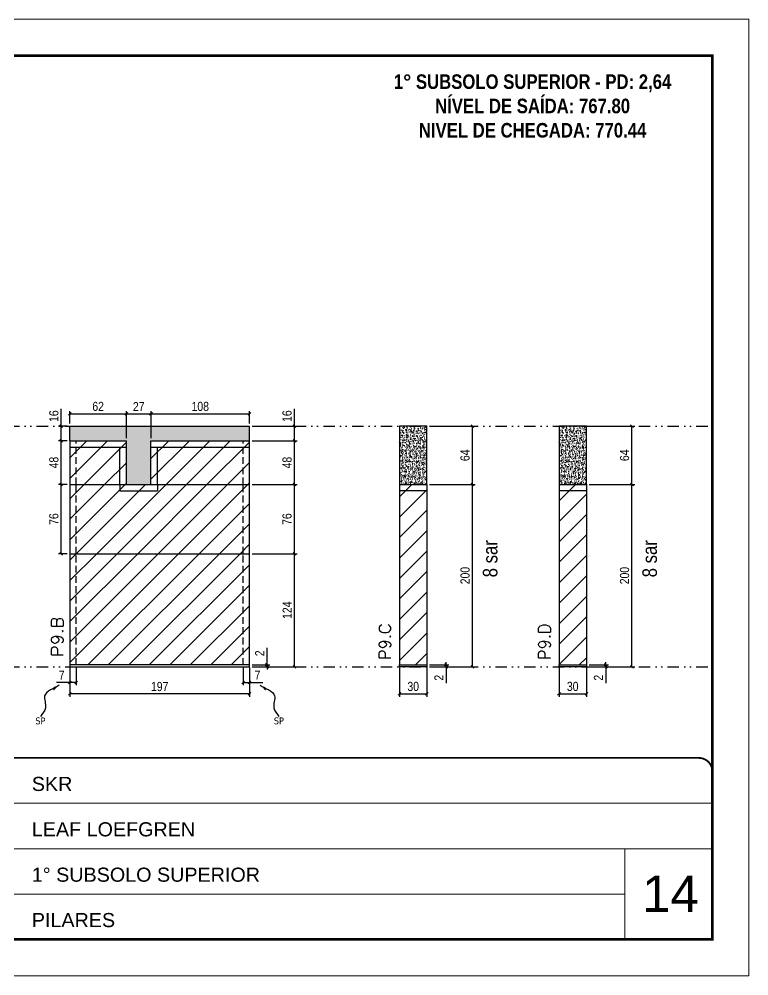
# Model space of a CAD drawing. Extents: x 14400 to 27878, y -21631 to 6985.
# Drawn here: x 16697 to 17497, y 2489 to 3539 of the extents above; entities that cross this region are included whole.
import ezdxf

# ---------------------------------------------------------------- set-up
doc = ezdxf.new("R2010")
doc.units = 0
for name, pattern in [('CONTINUO', [0]), ('DASHED', [0.75, 0.5, -0.25]), ('DIVIDE2', [0.625, 0.25, -0.125, 0, -0.125, 0, -0.125]), ('HIDDEN', [0.375, 0.25, -0.125])]:
    doc.linetypes.add(name, pattern=pattern)
for name, color, linetype, lineweight in [('CARIMBO', 255, 'Continuous', 9), ('Folhas', 255, 'Continuous', 9), ('Hachura', 251, 'Continuous', 9), ('SARRAFO DE PRESSAO', 251, 'DASHED', 9), ('Texto Seção', 7, 'Continuous', 15)]:
    doc.layers.add(name, color=color, linetype=linetype, lineweight=lineweight)
for name, color, linetype in [('COTA', 241, 'Continuous'), ('NOMENCLATURA', 7, 'Continuous'), ('Nível', 160, 'Continuous'), ('Painéis', 200, 'Continuous'), ('SARR_2.2x7', 40, 'Continuous'), ('Sarrafo de Pressão', 42, 'HIDDEN'), ('texto', 7, 'Continuous')]:
    doc.layers.add(name, color=color, linetype=linetype)
doc.styles.add('ARIAL', font='arial.ttf')
doc.styles.add('ARIAL_NARROW', font='ARIALN.TTF', dxfattribs={"height": 0.2})
doc.styles.add('COTA TECNICA', font='techl___.ttf', dxfattribs={"height": 10})
doc.styles.add('COTA TECNICA-50', font='techl___.ttf', dxfattribs={"height": 10})
doc.styles.add('REGUA-120', font='ROMANS.shx', dxfattribs={"height": 15})
doc.styles.add('ROMANC', font='techb___.ttf', dxfattribs={"height": 2.5})
doc.styles.get("Standard").update_dxf_attribs({"font": 'arial.ttf'})
doc.dimstyles.new('COTA PAINEL-50', dxfattribs={"dimtxt": 10, "dimasz": 3, "dimexe": 3, "dimexo": 3, "dimgap": 3, "dimtad": 1, "dimdec": 1, "dimzin": 12, "dimdsep": 46, "dimtxsty": 'COTA TECNICA-50', "dimblk1": 'OBLIQUE', "dimblk2": 'OBLIQUE', "dimsah": 1, "dimcen": 0.9, "dimclrd": 4, "dimclre": 4, "dimclrt": 240, "dimadec": 1, "dimazin": 3, "dimtfac": 1, "dimtdec": 1, "dimtmove": 0, "dimatfit": 3, "dimfxl": 1, "dimtolj": 1, "dimtzin": 12, "dimarcsym": 0})
doc.dimstyles.new('PAINEL', dxfattribs={"dimtxt": 10, "dimasz": 3, "dimexe": 3, "dimexo": 3, "dimgap": 3, "dimtad": 1, "dimdec": 1, "dimzin": 12, "dimdsep": 46, "dimtxsty": 'COTA TECNICA', "dimblk1": 'OBLIQUE', "dimblk2": 'OBLIQUE', "dimsah": 1, "dimcen": 0.9, "dimclrd": 4, "dimclre": 4, "dimclrt": 240, "dimadec": 1, "dimazin": 3, "dimtfac": 1, "dimtdec": 1, "dimtmove": 0, "dimatfit": 3, "dimfxl": 1, "dimtolj": 1, "dimtzin": 12, "dimarcsym": 0})
doc.dimstyles.get("Standard").update_dxf_attribs({"dimtxt": 0.18, "dimasz": 0.18, "dimexe": 0.18, "dimexo": 0.0625, "dimgap": 0.09, "dimtad": 0, "dimtih": 1, "dimtoh": 1, "dimdec": 4, "dimzin": 0, "dimdsep": 46, "dimtxsty": 'Standard', "dimcen": 0.09, "dimadec": 0, "dimazin": 0, "dimtfac": 1, "dimtdec": 4, "dimtofl": 0, "dimtmove": 0, "dimatfit": 3, "dimfxl": 1, "dimtolj": 1, "dimtzin": 0, "dimarcsym": 0})

# ---------------------------------------------------------------- blocks, each defined once
blk = doc.blocks.new('9999999999')
at = {"color": 30, "linetype": 'CONTINUO'}
for p, q in [((98564.6, 34379.6), (99584, 34379.6)), ((98564.6, 34329.8), (99488, 34329.8)), ((99584, 34329.8), (99488, 34329.8)), ((99488, 34329.8), (99488, 34230.2)), ((98564.6, 34280), (99488, 34280))]:
    blk.add_line(p, q, dxfattribs=at)
at = {"color": 30, "linetype": 'CONTINUO', "const_width": 2}
blk.add_lwpolyline([(99584, 34230.2), (99584, 34414.4, 0.414214), (99569, 34429.4), (98229, 34429.4, 0.414214), (98214, 34414.4), (98214, 34245.2, 0.414214), (98229, 34230.2), (99584, 34230.2)], format="xyb", dxfattribs=at)
at = {"layer": 'Folhas'}
blk.add_lwpolyline([(98139, 34190.2), (99624, 34190.2), (99624, 35240.2), (98139, 35240.2)], close=True, dxfattribs=at)
at = {"layer": 'Folhas', "color": 30, "const_width": 3}
blk.add_lwpolyline([(98214, 34230.2), (99584, 34230.2), (99584, 35200.2), (98214, 35200.2)], close=True, dxfattribs=at)
at = {"color": 7, "linetype": 'Continuous', "ltscale": 5, "style": 'ARIAL'}
for s, height, p in [('SKR', 15.48, (98837.7, 34393.1)), ('LEAF LOEFGREN', 15.483, (98837.7, 34343.3)), ('1° SUBSOLO SUPERIOR', 15.483, (98837.7, 34293.5)), ('PILARES', 15.48, (98837.7, 34243.7))]:
    blk.add_text(s, height=height, dxfattribs=at).set_placement(p)
blk = doc.blocks.new('_Oblique')
at = {"color": 0, "linetype": 'ByBlock', "lineweight": -2}
blk.add_line((-0.5, -0.5), (0.5, 0.5), dxfattribs=at)
blk = doc.blocks.new('*D830')
at = {"layer": 'COTA', "color": 4, "lineweight": -2, "transparency": 16777216}
for p, q in [((16752.4, 2827.3), (16752.4, 2795.4)), ((16949.4, 2827.3), (16949.4, 2795.4)), ((16949.4, 2798.4), (16752.4, 2798.4))]:
    blk.add_line(p, q, dxfattribs=at)
at = {"layer": 'Defpoints', "color": 0, "transparency": 16777216}
for p in [(16752.4, 2830.3), (16949.4, 2830.3), (16752.4, 2798.4)]:
    blk.add_point(p, dxfattribs=at)
at = {"layer": 'COTA', "color": 4, "lineweight": -2, "transparency": 16777216, "xscale": 3, "yscale": 3, "zscale": 3, "rotation": 180}
blk.add_blockref('_Oblique', (16752.4, 2798.4), dxfattribs=at)
at = {"layer": 'COTA', "color": 4, "lineweight": -2, "transparency": 16777216, "xscale": 3, "yscale": 3, "zscale": 3}
blk.add_blockref('_Oblique', (16949.4, 2798.4), dxfattribs=at)
at = {"layer": 'COTA', "color": 240, "transparency": 16777216, "insert": (16850.9, 2806.5), "char_height": 10, "attachment_point": 5, "style": 'COTA TECNICA'}
blk.add_mtext('\\A1;197', dxfattribs=at)
blk = doc.blocks.new('*D831')
at = {"layer": 'COTA', "color": 4, "lineweight": -2, "transparency": 16777216}
for p, q in [((16752.4, 2825.3), (16752.4, 2808)), ((16759.4, 2827.3), (16759.4, 2808)), ((16752.4, 2811), (16737.6, 2811)), ((16759.4, 2811), (16752.4, 2811))]:
    blk.add_line(p, q, dxfattribs=at)
at = {"layer": 'Defpoints', "color": 0, "transparency": 16777216}
for p in [(16752.4, 2828.3), (16759.4, 2830.3), (16752.4, 2811)]:
    blk.add_point(p, dxfattribs=at)
at = {"layer": 'COTA', "color": 4, "lineweight": -2, "transparency": 16777216, "xscale": 3, "yscale": 3, "zscale": 3, "rotation": 180}
blk.add_blockref('_Oblique', (16752.4, 2811), dxfattribs=at)
at = {"layer": 'COTA', "color": 4, "lineweight": -2, "transparency": 16777216, "xscale": 3, "yscale": 3, "zscale": 3}
blk.add_blockref('_Oblique', (16759.4, 2811), dxfattribs=at)
at = {"layer": 'COTA', "color": 240, "transparency": 16777216, "insert": (16743.5, 2819.1), "char_height": 10, "attachment_point": 5, "style": 'COTA TECNICA-50'}
blk.add_mtext('\\A1;7', dxfattribs=at)
blk = doc.blocks.new('*D832')
at = {"layer": 'COTA', "color": 4, "lineweight": -2, "transparency": 16777216}
for p, q in [((16968.6, 2830.3), (16968.6, 2849.1)), ((16952.4, 2830.3), (16971.6, 2830.3)), ((16952.4, 2828.3), (16971.6, 2828.3)), ((16968.6, 2828.3), (16968.6, 2830.3)), ((16968.6, 2828.3), (16968.6, 2825.3))]:
    blk.add_line(p, q, dxfattribs=at)
at = {"layer": 'Defpoints', "color": 0, "transparency": 16777216}
for p in [(16949.4, 2830.3), (16949.4, 2828.3), (16968.6, 2828.3)]:
    blk.add_point(p, dxfattribs=at)
at = {"layer": 'COTA', "color": 4, "lineweight": -2, "transparency": 16777216, "xscale": 3, "yscale": 3, "zscale": 3}
for p, rotation in [((16968.6, 2830.3), 270), ((16968.6, 2828.3), 90)]:
    blk.add_blockref('_Oblique', p, dxfattribs=dict(at, rotation=rotation))
at = {"layer": 'COTA', "color": 240, "transparency": 16777216, "insert": (16960.6, 2843), "char_height": 10, "attachment_point": 5, "rotation": 90, "style": 'COTA TECNICA-50'}
blk.add_mtext('\\A1;2', dxfattribs=at)
blk = doc.blocks.new('*D839')
at = {"layer": 'COTA', "color": 4, "linetype": 'ByBlock', "lineweight": -2, "transparency": 16777216}
for p, q in [((16952.4, 2952.3), (17001.7, 2952.3)), ((16998.7, 2828.3), (16998.7, 2952.3)), ((16952.4, 2828.3), (17001.7, 2828.3))]:
    blk.add_line(p, q, dxfattribs=at)
at = {"layer": 'Defpoints', "color": 0, "linetype": 'ByBlock', "transparency": 16777216}
for p in [(16949.4, 2952.3), (16998.7, 2952.3), (16949.4, 2828.3)]:
    blk.add_point(p, dxfattribs=at)
at = {"layer": 'COTA', "color": 4, "linetype": 'ByBlock', "lineweight": -2, "transparency": 16777216, "xscale": 3, "yscale": 3, "zscale": 3}
for p, rotation in [((16998.7, 2952.3), 90), ((16998.7, 2828.3), 270)]:
    blk.add_blockref('_Oblique', p, dxfattribs=dict(at, rotation=rotation))
at = {"layer": 'COTA', "color": 240, "linetype": 'ByBlock', "transparency": 16777216, "insert": (16990.7, 2890.3), "char_height": 10, "attachment_point": 5, "rotation": 90, "style": 'COTA TECNICA'}
blk.add_mtext('\\A1;124', dxfattribs=at)
blk = doc.blocks.new('*D840')
at = {"layer": 'COTA', "color": 4, "linetype": 'ByBlock', "lineweight": -2, "transparency": 16777216}
for p, q in [((16952.4, 2952.3), (17001.7, 2952.3)), ((16998.7, 2828.3), (16998.7, 2952.3)), ((16952.4, 2828.3), (17001.7, 2828.3))]:
    blk.add_line(p, q, dxfattribs=at)
at = {"layer": 'Defpoints', "color": 0, "linetype": 'ByBlock', "transparency": 16777216}
for p in [(16949.4, 2952.3), (16998.7, 2952.3), (16949.4, 2828.3)]:
    blk.add_point(p, dxfattribs=at)
at = {"layer": 'COTA', "color": 4, "linetype": 'ByBlock', "lineweight": -2, "transparency": 16777216, "xscale": 3, "yscale": 3, "zscale": 3}
for p, rotation in [((16998.7, 2952.3), 90), ((16998.7, 2828.3), 270)]:
    blk.add_blockref('_Oblique', p, dxfattribs=dict(at, rotation=rotation))
at = {"layer": 'COTA', "color": 240, "linetype": 'ByBlock', "transparency": 16777216, "insert": (16990.7, 2890.3), "char_height": 10, "attachment_point": 5, "rotation": 90, "style": 'COTA TECNICA'}
blk.add_mtext('\\A1;124', dxfattribs=at)
blk = doc.blocks.new('*D841')
at = {"layer": 'COTA', "color": 4, "lineweight": -2, "transparency": 16777216}
for p, q in [((16998.7, 3092.3), (16998.7, 3111.3)), ((16952.4, 3092.3), (17001.7, 3092.3)), ((16998.7, 3076.3), (16998.7, 3092.3)), ((16952.4, 3076.3), (17001.7, 3076.3))]:
    blk.add_line(p, q, dxfattribs=at)
at = {"layer": 'Defpoints', "color": 0, "transparency": 16777216}
for p in [(16949.4, 3092.3), (16998.7, 3092.3), (16949.4, 3076.3)]:
    blk.add_point(p, dxfattribs=at)
at = {"layer": 'COTA', "color": 4, "lineweight": -2, "transparency": 16777216, "xscale": 3, "yscale": 3, "zscale": 3}
for p, rotation in [((16998.7, 3092.3), 90), ((16998.7, 3076.3), 270)]:
    blk.add_blockref('_Oblique', p, dxfattribs=dict(at, rotation=rotation))
at = {"layer": 'COTA', "color": 240, "transparency": 16777216, "insert": (16990.6, 3103.3), "char_height": 10, "attachment_point": 5, "rotation": 90, "style": 'COTA TECNICA'}
blk.add_mtext('\\A1;16', dxfattribs=at)
blk = doc.blocks.new('*D842')
at = {"layer": 'COTA', "color": 4, "lineweight": -2, "transparency": 16777216}
for p, q in [((16752.4, 3095.3), (16752.4, 3108.8)), ((16814.4, 3079.3), (16814.4, 3108.8)), ((16752.4, 3105.8), (16814.4, 3105.8))]:
    blk.add_line(p, q, dxfattribs=at)
at = {"layer": 'Defpoints', "color": 0, "transparency": 16777216}
for p in [(16814.4, 3105.8), (16752.4, 3092.3), (16814.4, 3076.3)]:
    blk.add_point(p, dxfattribs=at)
at = {"layer": 'COTA', "color": 4, "lineweight": -2, "transparency": 16777216, "xscale": 3, "yscale": 3, "zscale": 3, "rotation": 180}
blk.add_blockref('_Oblique', (16752.4, 3105.8), dxfattribs=at)
at = {"layer": 'COTA', "color": 4, "lineweight": -2, "transparency": 16777216, "xscale": 3, "yscale": 3, "zscale": 3}
blk.add_blockref('_Oblique', (16814.4, 3105.8), dxfattribs=at)
at = {"layer": 'COTA', "color": 240, "transparency": 16777216, "insert": (16783.4, 3113.9), "char_height": 10, "attachment_point": 5, "style": 'COTA TECNICA'}
blk.add_mtext('\\A1;62', dxfattribs=at)
blk = doc.blocks.new('*D843')
at = {"layer": 'COTA', "color": 4, "lineweight": -2, "transparency": 16777216}
for p, q in [((16814.4, 3079.3), (16814.4, 3108.8)), ((16841.4, 3079.3), (16841.4, 3108.8)), ((16814.4, 3105.8), (16841.4, 3105.8))]:
    blk.add_line(p, q, dxfattribs=at)
at = {"layer": 'Defpoints', "color": 0, "transparency": 16777216}
for p in [(16841.4, 3105.8), (16814.4, 3076.3), (16841.4, 3076.3)]:
    blk.add_point(p, dxfattribs=at)
at = {"layer": 'COTA', "color": 4, "lineweight": -2, "transparency": 16777216, "xscale": 3, "yscale": 3, "zscale": 3, "rotation": 180}
blk.add_blockref('_Oblique', (16814.4, 3105.8), dxfattribs=at)
at = {"layer": 'COTA', "color": 4, "lineweight": -2, "transparency": 16777216, "xscale": 3, "yscale": 3, "zscale": 3}
blk.add_blockref('_Oblique', (16841.4, 3105.8), dxfattribs=at)
at = {"layer": 'COTA', "color": 240, "transparency": 16777216, "insert": (16827.9, 3113.8), "char_height": 10, "attachment_point": 5, "style": 'COTA TECNICA'}
blk.add_mtext('\\A1;27', dxfattribs=at)
blk = doc.blocks.new('*D844')
at = {"layer": 'COTA', "color": 4, "lineweight": -2, "transparency": 16777216}
for p, q in [((16841.4, 3079.3), (16841.4, 3108.8)), ((16949.4, 3095.3), (16949.4, 3108.8)), ((16841.4, 3105.8), (16949.4, 3105.8))]:
    blk.add_line(p, q, dxfattribs=at)
at = {"layer": 'Defpoints', "color": 0, "transparency": 16777216}
for p in [(16949.4, 3105.8), (16949.4, 3092.3), (16841.4, 3076.3)]:
    blk.add_point(p, dxfattribs=at)
at = {"layer": 'COTA', "color": 4, "lineweight": -2, "transparency": 16777216, "xscale": 3, "yscale": 3, "zscale": 3, "rotation": 180}
blk.add_blockref('_Oblique', (16841.4, 3105.8), dxfattribs=at)
at = {"layer": 'COTA', "color": 4, "lineweight": -2, "transparency": 16777216, "xscale": 3, "yscale": 3, "zscale": 3}
blk.add_blockref('_Oblique', (16949.4, 3105.8), dxfattribs=at)
at = {"layer": 'COTA', "color": 240, "transparency": 16777216, "insert": (16895.4, 3113.9), "char_height": 10, "attachment_point": 5, "style": 'COTA TECNICA'}
blk.add_mtext('\\A1;108', dxfattribs=at)
blk = doc.blocks.new('*D845')
at = {"layer": 'COTA', "color": 4, "lineweight": -2, "transparency": 16777216}
for p, q in [((16749.4, 3028.3), (16740, 3028.3)), ((16743, 2952.3), (16743, 3028.3)), ((16749.4, 2952.3), (16740, 2952.3))]:
    blk.add_line(p, q, dxfattribs=at)
at = {"layer": 'Defpoints', "color": 0, "transparency": 16777216}
for p in [(16743, 3028.3), (16752.4, 3028.3), (16752.4, 2952.3)]:
    blk.add_point(p, dxfattribs=at)
at = {"layer": 'COTA', "color": 4, "lineweight": -2, "transparency": 16777216, "xscale": 3, "yscale": 3, "zscale": 3}
for p, rotation in [((16743, 3028.3), 90), ((16743, 2952.3), 270)]:
    blk.add_blockref('_Oblique', p, dxfattribs=dict(at, rotation=rotation))
at = {"layer": 'COTA', "color": 240, "transparency": 16777216, "insert": (16734.9, 2990.3), "char_height": 10, "attachment_point": 5, "rotation": 90, "style": 'COTA TECNICA'}
blk.add_mtext('\\A1;76', dxfattribs=at)
blk = doc.blocks.new('*D846')
at = {"layer": 'COTA', "color": 4, "lineweight": -2, "transparency": 16777216}
for p, q in [((16749.4, 3076.3), (16740, 3076.3)), ((16743, 3028.3), (16743, 3076.3)), ((16749.4, 3028.3), (16740, 3028.3))]:
    blk.add_line(p, q, dxfattribs=at)
at = {"layer": 'Defpoints', "color": 0, "transparency": 16777216}
for p in [(16743, 3076.3), (16752.4, 3076.3), (16752.4, 3028.3)]:
    blk.add_point(p, dxfattribs=at)
at = {"layer": 'COTA', "color": 4, "lineweight": -2, "transparency": 16777216, "xscale": 3, "yscale": 3, "zscale": 3}
for p, rotation in [((16743, 3076.3), 90), ((16743, 3028.3), 270)]:
    blk.add_blockref('_Oblique', p, dxfattribs=dict(at, rotation=rotation))
at = {"layer": 'COTA', "color": 240, "transparency": 16777216, "insert": (16734.9, 3052.3), "char_height": 10, "attachment_point": 5, "rotation": 90, "style": 'COTA TECNICA'}
blk.add_mtext('\\A1;48', dxfattribs=at)
blk = doc.blocks.new('*D833')
at = {"layer": 'COTA', "color": 4, "lineweight": -2, "transparency": 16777216}
for p, q in [((17288.8, 2827.3), (17288.8, 2795.4)), ((17318.8, 2827.3), (17318.8, 2795.4)), ((17288.8, 2798.4), (17318.8, 2798.4))]:
    blk.add_line(p, q, dxfattribs=at)
at = {"layer": 'Defpoints', "color": 0, "transparency": 16777216}
for p in [(17288.8, 2830.3), (17318.8, 2830.3), (17318.8, 2798.4)]:
    blk.add_point(p, dxfattribs=at)
at = {"layer": 'COTA', "color": 4, "lineweight": -2, "transparency": 16777216, "xscale": 3, "yscale": 3, "zscale": 3, "rotation": 180}
blk.add_blockref('_Oblique', (17288.8, 2798.4), dxfattribs=at)
at = {"layer": 'COTA', "color": 4, "lineweight": -2, "transparency": 16777216, "xscale": 3, "yscale": 3, "zscale": 3}
blk.add_blockref('_Oblique', (17318.8, 2798.4), dxfattribs=at)
at = {"layer": 'COTA', "color": 240, "transparency": 16777216, "insert": (17303.8, 2806.6), "char_height": 10, "attachment_point": 5, "style": 'COTA TECNICA'}
blk.add_mtext('\\A1;30', dxfattribs=at)
blk = doc.blocks.new('*D834')
at = {"layer": 'COTA', "color": 4, "lineweight": -2, "transparency": 16777216}
for p, q in [((17321.8, 2830.3), (17343, 2830.3)), ((17321.8, 2828.3), (17343, 2828.3)), ((17340, 2830.3), (17340, 2833.3)), ((17340, 2830.3), (17340, 2828.3)), ((17340, 2828.3), (17340, 2810.2))]:
    blk.add_line(p, q, dxfattribs=at)
at = {"layer": 'Defpoints', "color": 0, "transparency": 16777216}
for p in [(17318.8, 2830.3), (17318.8, 2828.3), (17340, 2830.3)]:
    blk.add_point(p, dxfattribs=at)
at = {"layer": 'COTA', "color": 4, "lineweight": -2, "transparency": 16777216, "xscale": 3, "yscale": 3, "zscale": 3}
for p, rotation in [((17340, 2830.3), 270), ((17340, 2828.3), 90)]:
    blk.add_blockref('_Oblique', p, dxfattribs=dict(at, rotation=rotation))
at = {"layer": 'COTA', "color": 240, "transparency": 16777216, "insert": (17332, 2816.2), "char_height": 10, "attachment_point": 5, "rotation": 90, "style": 'COTA TECNICA-50'}
blk.add_mtext('\\A1;2', dxfattribs=at)
blk = doc.blocks.new('*D835')
at = {"layer": 'COTA', "color": 4, "lineweight": -2, "transparency": 16777216}
for p, q in [((17321.8, 3028.3), (17371.8, 3028.3)), ((17368.8, 2828.3), (17368.8, 3028.3)), ((17321.8, 2828.3), (17371.8, 2828.3))]:
    blk.add_line(p, q, dxfattribs=at)
at = {"layer": 'Defpoints', "color": 0, "transparency": 16777216}
for p in [(17318.8, 3028.3), (17368.8, 3028.3), (17318.8, 2828.3)]:
    blk.add_point(p, dxfattribs=at)
at = {"layer": 'COTA', "color": 4, "lineweight": -2, "transparency": 16777216, "xscale": 3, "yscale": 3, "zscale": 3}
for p, rotation in [((17368.8, 3028.3), 90), ((17368.8, 2828.3), 270)]:
    blk.add_blockref('_Oblique', p, dxfattribs=dict(at, rotation=rotation))
at = {"layer": 'COTA', "color": 240, "transparency": 16777216, "insert": (17360.7, 2928.3), "char_height": 10, "attachment_point": 5, "rotation": 90, "style": 'COTA TECNICA-50'}
blk.add_mtext('\\A1;200', dxfattribs=at)
blk = doc.blocks.new('*D847')
at = {"layer": 'COTA', "color": 4, "lineweight": -2, "transparency": 16777216}
for p, q in [((17321.8, 3092.3), (17371.8, 3092.3)), ((17368.8, 3028.3), (17368.8, 3092.3)), ((17321.8, 3028.3), (17371.8, 3028.3))]:
    blk.add_line(p, q, dxfattribs=at)
at = {"layer": 'Defpoints', "color": 0, "transparency": 16777216}
for p in [(17318.8, 3092.3), (17368.8, 3092.3), (17318.8, 3028.3)]:
    blk.add_point(p, dxfattribs=at)
at = {"layer": 'COTA', "color": 4, "lineweight": -2, "transparency": 16777216, "xscale": 3, "yscale": 3, "zscale": 3}
for p, rotation in [((17368.8, 3092.3), 90), ((17368.8, 3028.3), 270)]:
    blk.add_blockref('_Oblique', p, dxfattribs=dict(at, rotation=rotation))
at = {"layer": 'COTA', "color": 240, "transparency": 16777216, "insert": (17360.7, 3060.3), "char_height": 10, "attachment_point": 5, "rotation": 90, "style": 'COTA TECNICA'}
blk.add_mtext('\\A1;64', dxfattribs=at)
blk = doc.blocks.new('*D848')
at = {"layer": 'COTA', "color": 4, "lineweight": -2, "transparency": 16777216}
for p, q in [((16743, 3092.3), (16743, 3111.3)), ((16749.4, 3092.3), (16740, 3092.3)), ((16743, 3076.3), (16743, 3092.3)), ((16749.4, 3076.3), (16740, 3076.3))]:
    blk.add_line(p, q, dxfattribs=at)
at = {"layer": 'Defpoints', "color": 0, "transparency": 16777216}
for p in [(16743, 3092.3), (16752.4, 3092.3), (16752.4, 3076.3)]:
    blk.add_point(p, dxfattribs=at)
at = {"layer": 'COTA', "color": 4, "lineweight": -2, "transparency": 16777216, "xscale": 3, "yscale": 3, "zscale": 3}
for p, rotation in [((16743, 3092.3), 90), ((16743, 3076.3), 270)]:
    blk.add_blockref('_Oblique', p, dxfattribs=dict(at, rotation=rotation))
at = {"layer": 'COTA', "color": 240, "transparency": 16777216, "insert": (16734.9, 3103.3), "char_height": 10, "attachment_point": 5, "rotation": 90, "style": 'COTA TECNICA'}
blk.add_mtext('\\A1;16', dxfattribs=at)
blk = doc.blocks.new('*D849')
at = {"layer": 'COTA', "color": 4, "lineweight": -2, "transparency": 16777216}
for p, q in [((17113.9, 2827.3), (17113.9, 2795.4)), ((17143.9, 2827.3), (17143.9, 2795.4)), ((17113.9, 2798.4), (17143.9, 2798.4))]:
    blk.add_line(p, q, dxfattribs=at)
at = {"layer": 'Defpoints', "color": 0, "transparency": 16777216}
for p in [(17113.9, 2830.3), (17143.9, 2830.3), (17143.9, 2798.4)]:
    blk.add_point(p, dxfattribs=at)
at = {"layer": 'COTA', "color": 4, "lineweight": -2, "transparency": 16777216, "xscale": 3, "yscale": 3, "zscale": 3, "rotation": 180}
blk.add_blockref('_Oblique', (17113.9, 2798.4), dxfattribs=at)
at = {"layer": 'COTA', "color": 4, "lineweight": -2, "transparency": 16777216, "xscale": 3, "yscale": 3, "zscale": 3}
blk.add_blockref('_Oblique', (17143.9, 2798.4), dxfattribs=at)
at = {"layer": 'COTA', "color": 240, "transparency": 16777216, "insert": (17128.9, 2806.6), "char_height": 10, "attachment_point": 5, "style": 'COTA TECNICA'}
blk.add_mtext('\\A1;30', dxfattribs=at)
blk = doc.blocks.new('*D850')
at = {"layer": 'COTA', "color": 4, "lineweight": -2, "transparency": 16777216}
for p, q in [((17146.9, 2830.3), (17168.1, 2830.3)), ((17146.9, 2828.3), (17168.1, 2828.3)), ((17165.1, 2830.3), (17165.1, 2833.3)), ((17165.1, 2830.3), (17165.1, 2828.3)), ((17165.1, 2828.3), (17165.1, 2810.2))]:
    blk.add_line(p, q, dxfattribs=at)
at = {"layer": 'Defpoints', "color": 0, "transparency": 16777216}
for p in [(17143.9, 2830.3), (17143.9, 2828.3), (17165.1, 2830.3)]:
    blk.add_point(p, dxfattribs=at)
at = {"layer": 'COTA', "color": 4, "lineweight": -2, "transparency": 16777216, "xscale": 3, "yscale": 3, "zscale": 3}
for p, rotation in [((17165.1, 2830.3), 270), ((17165.1, 2828.3), 90)]:
    blk.add_blockref('_Oblique', p, dxfattribs=dict(at, rotation=rotation))
at = {"layer": 'COTA', "color": 240, "transparency": 16777216, "insert": (17157.1, 2816.2), "char_height": 10, "attachment_point": 5, "rotation": 90, "style": 'COTA TECNICA-50'}
blk.add_mtext('\\A1;2', dxfattribs=at)
blk = doc.blocks.new('*D851')
at = {"layer": 'COTA', "color": 4, "lineweight": -2, "transparency": 16777216}
for p, q in [((17146.9, 3028.3), (17196.9, 3028.3)), ((17193.9, 2828.3), (17193.9, 3028.3)), ((17146.9, 2828.3), (17196.9, 2828.3))]:
    blk.add_line(p, q, dxfattribs=at)
at = {"layer": 'Defpoints', "color": 0, "transparency": 16777216}
for p in [(17143.9, 3028.3), (17193.9, 3028.3), (17143.9, 2828.3)]:
    blk.add_point(p, dxfattribs=at)
at = {"layer": 'COTA', "color": 4, "lineweight": -2, "transparency": 16777216, "xscale": 3, "yscale": 3, "zscale": 3}
for p, rotation in [((17193.9, 3028.3), 90), ((17193.9, 2828.3), 270)]:
    blk.add_blockref('_Oblique', p, dxfattribs=dict(at, rotation=rotation))
at = {"layer": 'COTA', "color": 240, "transparency": 16777216, "insert": (17185.8, 2928.3), "char_height": 10, "attachment_point": 5, "rotation": 90, "style": 'COTA TECNICA-50'}
blk.add_mtext('\\A1;200', dxfattribs=at)
blk = doc.blocks.new('*D852')
at = {"layer": 'COTA', "color": 4, "lineweight": -2, "transparency": 16777216}
for p, q in [((17146.9, 3092.3), (17196.9, 3092.3)), ((17193.9, 3028.3), (17193.9, 3092.3)), ((17146.9, 3028.3), (17196.9, 3028.3))]:
    blk.add_line(p, q, dxfattribs=at)
at = {"layer": 'Defpoints', "color": 0, "transparency": 16777216}
for p in [(17143.9, 3092.3), (17193.9, 3092.3), (17143.9, 3028.3)]:
    blk.add_point(p, dxfattribs=at)
at = {"layer": 'COTA', "color": 4, "lineweight": -2, "transparency": 16777216, "xscale": 3, "yscale": 3, "zscale": 3}
for p, rotation in [((17193.9, 3092.3), 90), ((17193.9, 3028.3), 270)]:
    blk.add_blockref('_Oblique', p, dxfattribs=dict(at, rotation=rotation))
at = {"layer": 'COTA', "color": 240, "transparency": 16777216, "insert": (17185.8, 3060.3), "char_height": 10, "attachment_point": 5, "rotation": 90, "style": 'COTA TECNICA'}
blk.add_mtext('\\A1;64', dxfattribs=at)
blk = doc.blocks.new('*D853')
at = {"layer": 'COTA', "color": 4, "lineweight": -2, "transparency": 16777216}
for p, q in [((16952.4, 3028.3), (17001.7, 3028.3)), ((16998.7, 2952.3), (16998.7, 3028.3)), ((16952.4, 2952.3), (17001.7, 2952.3))]:
    blk.add_line(p, q, dxfattribs=at)
at = {"layer": 'Defpoints', "color": 0, "transparency": 16777216}
for p in [(16949.4, 3028.3), (16998.7, 3028.3), (16949.4, 2952.3)]:
    blk.add_point(p, dxfattribs=at)
at = {"layer": 'COTA', "color": 4, "lineweight": -2, "transparency": 16777216, "xscale": 3, "yscale": 3, "zscale": 3}
for p, rotation in [((16998.7, 3028.3), 90), ((16998.7, 2952.3), 270)]:
    blk.add_blockref('_Oblique', p, dxfattribs=dict(at, rotation=rotation))
at = {"layer": 'COTA', "color": 240, "transparency": 16777216, "insert": (16990.6, 2990.3), "char_height": 10, "attachment_point": 5, "rotation": 90, "style": 'COTA TECNICA'}
blk.add_mtext('\\A1;76', dxfattribs=at)
blk = doc.blocks.new('*D854')
at = {"layer": 'COTA', "color": 4, "lineweight": -2, "transparency": 16777216}
for p, q in [((16952.4, 3076.3), (17001.7, 3076.3)), ((16998.7, 3028.3), (16998.7, 3076.3)), ((16952.4, 3028.3), (17001.7, 3028.3))]:
    blk.add_line(p, q, dxfattribs=at)
at = {"layer": 'Defpoints', "color": 0, "transparency": 16777216}
for p in [(16949.4, 3076.3), (16998.7, 3076.3), (16949.4, 3028.3)]:
    blk.add_point(p, dxfattribs=at)
at = {"layer": 'COTA', "color": 4, "lineweight": -2, "transparency": 16777216, "xscale": 3, "yscale": 3, "zscale": 3}
for p, rotation in [((16998.7, 3076.3), 90), ((16998.7, 3028.3), 270)]:
    blk.add_blockref('_Oblique', p, dxfattribs=dict(at, rotation=rotation))
at = {"layer": 'COTA', "color": 240, "transparency": 16777216, "insert": (16990.6, 3052.3), "char_height": 10, "attachment_point": 5, "rotation": 90, "style": 'COTA TECNICA'}
blk.add_mtext('\\A1;48', dxfattribs=at)
blk = doc.blocks.new('*D856')
at = {"layer": 'COTA', "color": 4, "lineweight": -2, "transparency": 16777216}
for p, q in [((16942.4, 2827.3), (16942.4, 2808)), ((16949.4, 2825.3), (16949.4, 2808)), ((16942.4, 2811), (16949.4, 2811)), ((16949.4, 2811), (16964.1, 2811))]:
    blk.add_line(p, q, dxfattribs=at)
at = {"layer": 'Defpoints', "color": 0, "transparency": 16777216}
for p in [(16942.4, 2830.3), (16949.4, 2828.3), (16949.4, 2811)]:
    blk.add_point(p, dxfattribs=at)
at = {"layer": 'COTA', "color": 4, "lineweight": -2, "transparency": 16777216, "xscale": 3, "yscale": 3, "zscale": 3, "rotation": 180}
blk.add_blockref('_Oblique', (16942.4, 2811), dxfattribs=at)
at = {"layer": 'COTA', "color": 4, "lineweight": -2, "transparency": 16777216, "xscale": 3, "yscale": 3, "zscale": 3}
blk.add_blockref('_Oblique', (16949.4, 2811), dxfattribs=at)
at = {"layer": 'COTA', "color": 240, "transparency": 16777216, "insert": (16958.2, 2819.1), "char_height": 10, "attachment_point": 5, "style": 'COTA TECNICA-50'}
blk.add_mtext('\\A1;7', dxfattribs=at)

msp = doc.modelspace()

# ---------------------------------------------------------------- hatches: boundary and pattern name
at = {"layer": 'COTA'}
h = msp.add_hatch(dxfattribs=at)
h.set_pattern_fill('AR-CONC', color=256, scale=0.03)
h.set_pattern_definition([(50, (-1100.2253, 9), (5.4655401, -0.4781726), [0.5715, -6.2865]), (355, (-1100.2253, 9), (-1.0573026, 5.7317054), [0.4572, -5.0292175]), (100.451445, (-1099.77, 8.96), (4.4082374, 5.2535326), [0.4857003, -5.3427073]), (46.1842, (-1100.225, 10.524), (8.1323712, -1.2612698), [0.85725, -9.42975]), (96.63556, (-1099.548, 10.419), (7.122124, 7.4227837), [0.7285507, -8.0140682]), (351.18415, (-1100.225, 10.524), (7.122124, 7.4227837), [0.685799, -7.543792]), (21, (-1099.4633, 10.143), (4.5484317, -3.067956), [0.5715, -6.2865]), (326, (-1099.4633, 10.143), (1.8540609, 5.525639), [0.4572, -5.0292]), (71.451445, (-1099.0843, 9.8873), (6.4024926, 2.457683), [0.4857003, -5.3426981]), (37.5, (-1100.2253, 9), (0.0926581, 2.53665117), [0, -4.96824, 0, -5.1054, 0, -5.04825]), (7.5, (-1100.2253, 9), (2.00458988, 3.00541724), [0, -2.91084, 0, -4.85394, 0, -1.92405]), (327.5, (-1101.9246, 9), (4.06771786, -0.17186232), [0, -1.905, 0, -5.9436, 0, -7.8867]), (317.5, (-1102.6866, 9), (4.44387544, 0.7627947), [0, -2.4765, 0, -3.94716, 0, -5.6007])])
h.paths.add_polyline_path([(16752.36, 3092.29), (16752.36, 3076.29), (16814.36, 3076.29), (16814.36, 3028.29), (16841.36, 3028.29), (16841.36, 3076.29), (16949.36, 3076.29), (16949.36, 3092.29)])
h = msp.add_hatch(dxfattribs=at)
h.set_pattern_fill('AR-CONC', color=256, scale=0.03)
h.set_pattern_definition([(50, (-1660.14, -12), (5.4655401, -0.4781726), [0.5715, -6.2865]), (355, (-1660.14, -12), (-1.0573026, 5.7317054), [0.4572, -5.0292175]), (100.451445, (-1659.6845, -12.04), (4.4082374, 5.2535326), [0.4857003, -5.3427073]), (46.1842, (-1660.14, -10.476), (8.1323712, -1.2612698), [0.85725, -9.42975]), (96.635558, (-1659.462, -10.581), (7.122124, 7.4227837), [0.7285507, -8.0140682]), (351.18415, (-1660.14, -10.476), (7.122124, 7.4227837), [0.685799, -7.543792]), (21, (-1659.378, -10.857), (4.5484317, -3.0679559), [0.5715, -6.2865]), (326, (-1659.378, -10.857), (1.8540609, 5.525639), [0.4572, -5.0292]), (71.451445, (-1658.999, -11.1127), (6.4024926, 2.457683), [0.4857003, -5.3426981]), (37.5, (-1660.14, -12), (0.0926581, 2.53665117), [0, -4.96824, 0, -5.1054, 0, -5.04825]), (7.5, (-1660.14, -12), (2.00458988, 3.00541724), [0, -2.91084, 0, -4.85394, 0, -1.92405]), (327.5, (-1661.8392, -12), (4.06771786, -0.17186232), [0, -1.905, 0, -5.9436, 0, -7.8867]), (317.5, (-1662.6012, -12), (4.44387544, 0.7627947), [0, -2.4765, 0, -3.94716, 0, -5.6007])])
h.paths.add_polyline_path([(17143.87, 3028.29), (17143.87, 3092.29), (17113.87, 3092.29), (17113.87, 3028.29)])
h = msp.add_hatch(dxfattribs=at)
h.set_pattern_fill('AR-CONC', color=256, scale=0.03)
h.set_pattern_definition([(50, (-1485.205, -12), (5.4655401, -0.4781726), [0.5715, -6.2865]), (355, (-1485.205, -12), (-1.0573026, 5.7317054), [0.4572, -5.0292175]), (100.451445, (-1484.75, -12.04), (4.4082374, 5.2535326), [0.4857003, -5.3427073]), (46.1842, (-1485.205, -10.476), (8.1323712, -1.2612698), [0.85725, -9.42975]), (96.635558, (-1484.5275, -10.581), (7.122124, 7.4227837), [0.7285507, -8.0140682]), (351.18415, (-1485.205, -10.476), (7.122124, 7.4227837), [0.685799, -7.543792]), (21, (-1484.443, -10.857), (4.5484317, -3.0679559), [0.5715, -6.2865]), (326, (-1484.443, -10.857), (1.8540609, 5.525639), [0.4572, -5.0292]), (71.451445, (-1484.064, -11.1127), (6.4024926, 2.457683), [0.4857003, -5.3426981]), (37.5, (-1485.2052, -12), (0.0926581, 2.53665117), [0, -4.96824, 0, -5.1054, 0, -5.04825]), (7.5, (-1485.2052, -12), (2.00458988, 3.00541724), [0, -2.91084, 0, -4.85394, 0, -1.92405]), (327.5, (-1486.9045, -12), (4.06771786, -0.17186232), [0, -1.905, 0, -5.9436, 0, -7.8867]), (317.5, (-1487.6665, -12), (4.44387544, 0.7627947), [0, -2.4765, 0, -3.94716, 0, -5.6007])])
h.paths.add_polyline_path([(17318.81, 3028.29), (17318.81, 3092.29), (17288.81, 3092.29), (17288.81, 3028.29)])
at = {"layer": 'Hachura'}
h = msp.add_hatch(dxfattribs=at)
h.set_pattern_fill('ANSI31', color=256, scale=5)
h.paths.add_polyline_path([(16752.36, 3076.29), (16752.36, 3028.29), (16814.36, 3028.29), (16814.36, 3076.29)])
h = msp.add_hatch(dxfattribs=at)
h.set_pattern_fill('ANSI31', color=256, scale=5)
h.paths.add_polyline_path([(16949.36, 3076.29), (16841.36, 3076.29), (16841.36, 3028.29), (16949.36, 3028.29)])
h.paths.add_polyline_path([(17143.87, 3028.29), (17113.87, 3028.29), (17113.87, 2830.29), (17143.87, 2830.29)])
h.paths.add_polyline_path([(17318.81, 3028.29), (17288.81, 3028.29), (17288.81, 2830.29), (17318.81, 2830.29)])
h = msp.add_hatch(dxfattribs=at)
h.set_pattern_fill('ANSI31', color=256, scale=5)
h.paths.add_polyline_path([(16752.36, 3028.29), (16752.36, 2952.29), (16949.36, 2952.29), (16949.36, 3028.29)])
h = msp.add_hatch(dxfattribs=at)
h.set_pattern_fill('ANSI31', color=256, scale=5)
h.paths.add_polyline_path([(16949.36, 2830.29), (16949.36, 2952.29), (16752.36, 2952.29), (16752.36, 2830.29)])

# ---------------------------------------------------------------- linework, layer by layer
at = {"layer": 'COTA'}
for p, q in [((16752.36, 3076.29), (16752.36, 3092.29)), ((16752.36, 3092.29), (16949.36, 3092.29)), ((16949.36, 3076.29), (16949.36, 3092.29)), ((16807.36, 3028.29), (16807.36, 3021.29)), ((16848.36, 3028.29), (16848.36, 3021.29))]:
    msp.add_line(p, q, dxfattribs=at)
for points in [[(17113.87, 3028.29), (17143.87, 3028.29), (17143.87, 3092.29), (17113.87, 3092.29)], [(17288.81, 3028.29), (17318.81, 3028.29), (17318.81, 3092.29), (17288.81, 3092.29)]]:
    msp.add_lwpolyline(points, close=True, dxfattribs=at)
at = {"layer": 'Nível', "color": 4, "linetype": 'DIVIDE2', "ltscale": 50}
for p, q in [((16086.97, 3092.29), (17456.97, 3092.29)), ((16086.97, 2828.29), (17456.97, 2828.29))]:
    msp.add_line(p, q, dxfattribs=at)
at = {"layer": 'Painéis'}
for p, q in [((16752.36, 3076.29), (16752.36, 2830.29)), ((16752.36, 3076.29), (16814.36, 3076.29)), ((16814.36, 3028.29), (16814.36, 3076.29)), ((16841.36, 3076.29), (16949.36, 3076.29)), ((16841.36, 3028.29), (16841.36, 3076.29)), ((16949.36, 2830.29), (16949.36, 3076.29)), ((16752.36, 3028.29), (16949.36, 3028.29)), ((17113.87, 3028.29), (17113.87, 2830.29)), ((17113.87, 3028.29), (17143.87, 3028.29)), ((17143.87, 3028.29), (17143.87, 2830.29)), ((17288.81, 3028.29), (17288.81, 2830.29)), ((17288.81, 3028.29), (17318.81, 3028.29)), ((17318.81, 3028.29), (17318.81, 2830.29)), ((16752.36, 2952.29), (16949.36, 2952.29)), ((17113.87, 2830.29), (17143.87, 2830.29)), ((17113.87, 2830.29), (17143.87, 2830.29)), ((17113.87, 2828.29), (17113.87, 2830.29)), ((17143.87, 2828.29), (17113.87, 2828.29)), ((17143.87, 2830.29), (17143.87, 2828.29)), ((17288.81, 2830.29), (17318.81, 2830.29)), ((17288.81, 2830.29), (17318.81, 2830.29)), ((17288.81, 2828.29), (17288.81, 2830.29)), ((17318.81, 2828.29), (17288.81, 2828.29)), ((17318.81, 2830.29), (17318.81, 2828.29))]:
    msp.add_line(p, q, dxfattribs=at)
msp.add_lwpolyline([(16949.36, 2830.29), (16752.36, 2830.29), (16752.36, 2828.29), (16949.36, 2828.29)], close=True, dxfattribs=at)
at = {"layer": 'SARR_2.2x7'}
for p, q in [((16752.36, 3069.29), (16814.36, 3069.29)), ((16807.36, 3028.29), (16807.36, 3069.29)), ((16841.36, 3069.29), (16949.36, 3069.29)), ((16848.36, 3028.29), (16848.36, 3069.29)), ((16807.36, 3021.29), (16848.36, 3021.29)), ((17143.87, 3021.29), (17113.87, 3021.29)), ((17318.81, 3021.29), (17288.81, 3021.29))]:
    msp.add_line(p, q, dxfattribs=at)
at = {"layer": 'Sarrafo de Pressão', "ltscale": 30}
for p, q in [((16759.36, 3028.29), (16759.36, 3076.29)), ((16942.36, 3028.29), (16942.36, 3076.29)), ((16759.36, 2952.29), (16759.36, 3028.29)), ((16942.36, 2952.29), (16942.36, 3028.29)), ((16759.36, 2830.29), (16759.36, 2952.29)), ((16942.36, 2830.29), (16942.36, 2952.29))]:
    msp.add_line(p, q, dxfattribs=at)

# ---------------------------------------------------------------- block references
at = {"layer": 'SARRAFO DE PRESSAO', "color": 6, "linetype": 'ByBlock'}
msp.add_blockref('9999999999', (-82127.01, -31701.2), dxfattribs=at)

# ---------------------------------------------------------------- texts
at = {"layer": 'CARIMBO', "style": 'ARIAL'}
msp.add_text('14', height=40, dxfattribs=at).set_placement((17379.83, 2559.15))
at = {"layer": 'NOMENCLATURA', "style": 'ARIAL_NARROW'}
for p in [(17221.26, 2926.4), (17396.2, 2926.4)]:
    msp.add_text('8 sar', height=16, rotation=90, dxfattribs=at).set_placement(p)
at = {"layer": 'NOMENCLATURA', "color": 2, "insert": (17259.81, 3505.06), "char_height": 16, "attachment_point": 2, "style": 'ROMANC'}
msp.add_mtext_dynamic_manual_height_columns('\\P1° SUBSOLO SUPERIOR - PD: 2,64\\PNÍVEL DE SAÍDA: 767.80\\PNIVEL DE CHEGADA: 770.44', width=432.3511, gutter_width=1, heights=[0], dxfattribs=at)
at = {"layer": 'texto', "color": 0, "char_height": 7.5, "attachment_point": 5}
for insert in [(16720.11, 2768.79), (16981.61, 2768.79)]:
    msp.add_mtext('{\\fTahoma|b0|i0|c0|p34;\\C4;SP}', dxfattribs=dict(at, insert=insert))
at = {"layer": 'Texto Seção', "style": 'REGUA-120', "width": 1.1}
msp.add_text('P9.B', height=13, rotation=90, dxfattribs=at).set_placement((16745.11, 2839.05))
at = {"layer": 'Texto Seção', "char_height": 13, "width": 370.6998, "attachment_point": 7, "rotation": 90, "style": 'REGUA-120'}
for s, insert in [('P9.C', (17104.42, 2835.7)), ('P9.D', (17279.36, 2835.7))]:
    msp.add_mtext(s, dxfattribs=dict(at, insert=insert))

# ---------------------------------------------------------------- dimensions: what is measured, and where the dimension line sits
at = {"layer": 'COTA'}
dim = msp.add_linear_dim(base=(16814.36, 3105.76), p1=(16752.36, 3092.29), p2=(16814.36, 3076.29), dimstyle='PAINEL', dxfattribs=at)
dim.commit()
dim.dimension.update_dxf_attribs({"geometry": '*D842', "text_midpoint": (16783.36, 3113.86)})
for base, p1, p2, override, picture, middle in [((16841.36, 3105.76), (16814.36, 3076.29), (16841.36, 3076.29), {"dimtmove": 1}, '*D843', (16827.86, 3113.83)), ((16949.36, 3105.76), (16841.36, 3076.29), (16949.36, 3092.29), {"dimtmove": 1}, '*D844', (16895.36, 3113.89)), ((17143.87, 2798.39), (17113.87, 2830.29), (17143.87, 2830.29), {"dimarcsym": 2}, '*D849', (17128.87, 2806.61)), ((17318.81, 2798.39), (17288.81, 2830.29), (17318.81, 2830.29), {"dimarcsym": 2}, '*D833', (17303.81, 2806.61))]:
    dim = msp.add_linear_dim(base=base, p1=p1, p2=p2, dimstyle='PAINEL', override=override, dxfattribs=at)
    dim.commit()
    dim.dimension.update_dxf_attribs({"geometry": picture, "text_midpoint": middle})
for base, p1, p2, angle, dimstyle, picture, middle in [((16742.97, 3092.29), (16752.36, 3076.29), (16752.36, 3092.29), 90, 'PAINEL', '*D848', (16734.86, 3103.29)), ((16998.73, 3092.29), (16949.36, 3076.29), (16949.36, 3092.29), 90, 'PAINEL', '*D841', (16990.62, 3103.29)), ((17193.86, 3092.29), (17143.87, 3028.29), (17143.87, 3092.29), 90, 'PAINEL', '*D852', (17185.76, 3060.29)), ((17368.8, 3092.29), (17318.81, 3028.29), (17318.81, 3092.29), 90, 'PAINEL', '*D847', (17360.7, 3060.29)), ((16742.97, 3028.29), (16752.36, 2952.29), (16752.36, 3028.29), 90, 'PAINEL', '*D845', (16734.86, 2990.29)), ((16998.73, 3028.29), (16949.36, 2952.29), (16949.36, 3028.29), 90, 'PAINEL', '*D853', (16990.62, 2990.29)), ((17193.86, 3028.29), (17143.87, 2828.29), (17143.87, 3028.29), 90, 'COTA PAINEL-50', '*D851', (17185.76, 2928.29)), ((17368.8, 3028.29), (17318.81, 2828.29), (17318.81, 3028.29), 90, 'COTA PAINEL-50', '*D835', (17360.7, 2928.29)), ((16752.36, 2811.04), (16759.36, 2830.29), (16752.36, 2828.29), 180, 'COTA PAINEL-50', '*D831', (16743.49, 2819.12)), ((16949.36, 2811.04), (16942.36, 2830.29), (16949.36, 2828.29), 0, 'COTA PAINEL-50', '*D856', (16958.23, 2819.12))]:
    dim = msp.add_linear_dim(base=base, p1=p1, p2=p2, angle=angle, dimstyle=dimstyle, dxfattribs=at)
    dim.commit()
    dim.dimension.update_dxf_attribs({"geometry": picture, "text_midpoint": middle})
for base, p1, p2, angle, override, picture, middle in [((16742.97, 3076.29), (16752.36, 3028.29), (16752.36, 3076.29), 90, {"dimtmove": 1}, '*D846', (16734.87, 3052.29)), ((16998.73, 3076.29), (16949.36, 3028.29), (16949.36, 3076.29), 90, {"dimtmove": 1}, '*D854', (16990.63, 3052.29)), ((16752.36, 2798.39), (16949.36, 2830.29), (16752.36, 2830.29), 180, {"dimarcsym": 2}, '*D830', (16850.86, 2806.49))]:
    dim = msp.add_linear_dim(base=base, p1=p1, p2=p2, angle=angle, dimstyle='PAINEL', override=override, dxfattribs=at)
    dim.commit()
    dim.dimension.update_dxf_attribs({"geometry": picture, "text_midpoint": middle})
at = {"layer": 'COTA', "linetype": 'ByBlock'}
for picture in ['*D839', '*D840']:
    dim = msp.add_aligned_dim(p1=(16949.36, 2828.29), p2=(16949.36, 2952.29), distance=-49.37, dimstyle='PAINEL', dxfattribs=at)
    dim.commit()
    dim.dimension.update_dxf_attribs({"geometry": picture, "text_midpoint": (16990.65, 2890.29)})
at = {"layer": 'COTA'}
for base, p1, p2, picture, middle in [((16968.62, 2828.29), (16949.36, 2830.29), (16949.36, 2828.29), '*D832', (16968.62, 2843.03)), ((17165.07, 2830.29), (17143.87, 2828.29), (17143.87, 2830.29), '*D850', (17165.07, 2816.23)), ((17340, 2830.29), (17318.81, 2828.29), (17318.81, 2830.29), '*D834', (17340, 2816.23))]:
    dim = msp.add_linear_dim(base=base, p1=p1, p2=p2, angle=90, dimstyle='COTA PAINEL-50', dxfattribs=at)
    dim.commit()
    dim.dimension.update_dxf_attribs({"geometry": picture, "text_midpoint": middle, "dimtype": 160})

# ---------------------------------------------------------------- leaders
at = {"layer": 'COTA', "path_type": 1}
for points in [[(16740.53, 2808.1), (16724.75, 2796.27), (16725.67, 2783.26), (16720.12, 2773.48)], [(16961.19, 2808.1), (16976.97, 2796.27), (16976.05, 2783.26), (16981.6, 2773.48)]]:
    msp.add_leader(points, dimstyle='Standard', override={"dimasz": 8}, dxfattribs=at)

doc.saveas('drawing.dxf')
